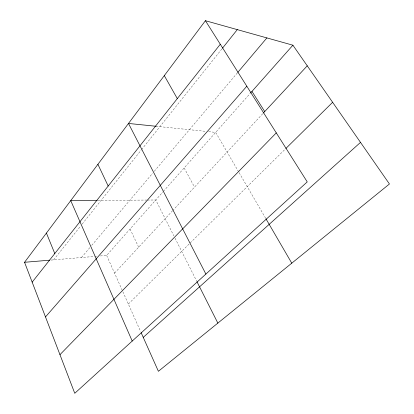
<?xml version="1.0" encoding="UTF-8"?>
<svg xmlns="http://www.w3.org/2000/svg" width="414" height="414" viewBox="0 0 414 414"><rect width="100%" height="100%" fill="white"/><g stroke="black" fill="none" stroke-linecap="round" stroke-linejoin="round"><path stroke-width="0.31" stroke-dasharray="2.07 1.55" d="M53.634 259.857L80.575 226.091M82.179 224.072L141.164 150.132M141.562 149.63L222.07 48.707M81.475 257.534L90.112 247.303M91.753 245.357L152.657 173.218M154.313 171.256L237.362 72.89M100.354 255.956L106.646 255.428L162.966 191.863M163.39 191.382L250.263 93.336M114.559 273.142L172.188 211.14M172.628 210.669L262.988 113.452M128.356 304.031L285.406 148.931M51.108 260.07L94.061 256.478M94.692 256.426L96.576 256.271M97.849 200.412L146.711 200.055M147.358 200.055L155.762 199.993L173.864 235.882M156.042 126.27L206.058 131.393M208.62 131.657L215.668 132.382L238.795 172.126M239.121 172.685L265.633 218.245M184.158 167.944L194.513 187.123M175.024 238.179L196.676 281.111M130.048 229.014L138.659 247.21M106.646 255.428L122.627 291.208M122.886 291.792L140.631 331.521"/><path stroke-width="0.62" d="M205.422 20.7L307.24 181.901L74.758 393.3L24.555 262.29L205.422 20.7L292.905 45.204L389.445 183.992L158.396 371.301L141.153 332.69M32.168 282.146L220.289 44.246M222.473 48.2L237.289 29.627M237.776 72.393L266.885 37.917M45.493 316.927L246.806 86.226M250.687 92.85L292.905 45.204M263.423 112.981L307.25 65.831M59.958 354.669L276.283 132.894M285.867 148.476L332.623 102.305M143.244 337.369L360.506 142.39M24.555 262.29L49.846 260.173M97.202 200.417L70.732 200.609L132.211 341.058M156.042 126.27L128.495 123.45L205.882 274.068M251.971 91.406L264.737 111.568M265.954 218.804L291.772 263.169M164.301 75.622L177.306 98.599M196.966 281.68L217.852 323.101M97.911 164.306L108.173 186.031M46.425 233.077L54.783 253.544"/></g></svg>
